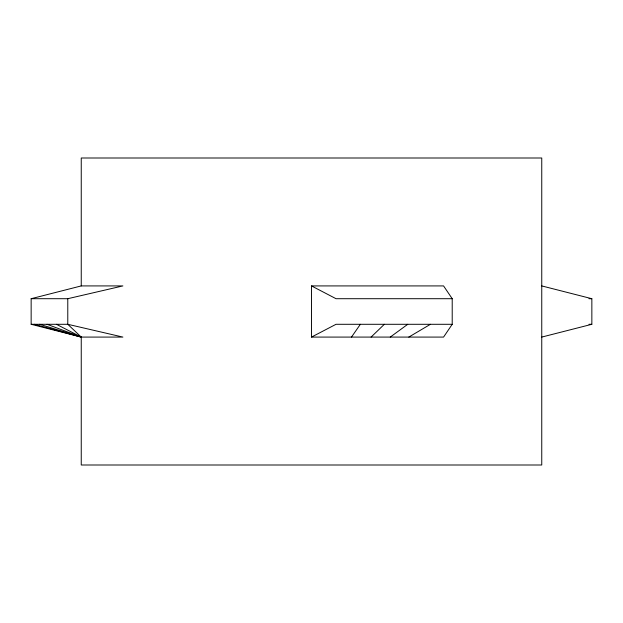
<?xml version="1.0" encoding="UTF-8"?>
<svg xmlns="http://www.w3.org/2000/svg" width="623" height="623" viewBox="0 0 623 623"><rect width="100%" height="100%" fill="white"/><g stroke="black" fill="none" stroke-linecap="round" stroke-linejoin="round"><path stroke-width="0.93" d="M452.212 324.295L443.568 337.082L311.5 337.082L311.5 285.918L443.568 285.918L452.212 298.705L452.212 324.295L336.031 324.295L311.5 337.082M351.481 337.082L360.367 324.295M371.098 337.082L384.336 324.295M390.255 337.082L407.754 324.295M408.813 337.082L430.431 324.295M31.15 298.705L81.247 285.918L122.887 285.918L67.782 298.705L31.15 298.705L31.15 324.295L81.247 337.082L122.887 337.082L67.782 324.295L31.15 324.295M541.753 337.082L591.85 324.295L591.85 298.705L541.753 285.918M452.212 298.705L336.031 298.705L311.5 285.918M588.961 298.705L591.85 298.705M588.961 324.295L591.85 324.295M34.351 324.295L81.247 337.082L81.247 464.999L541.753 464.999L541.753 158.001L81.247 158.001L81.247 285.918M39.67 324.295L81.247 337.082L67.782 324.295L67.782 298.705M47.052 324.295L81.247 337.082L56.444 324.295"/></g></svg>
